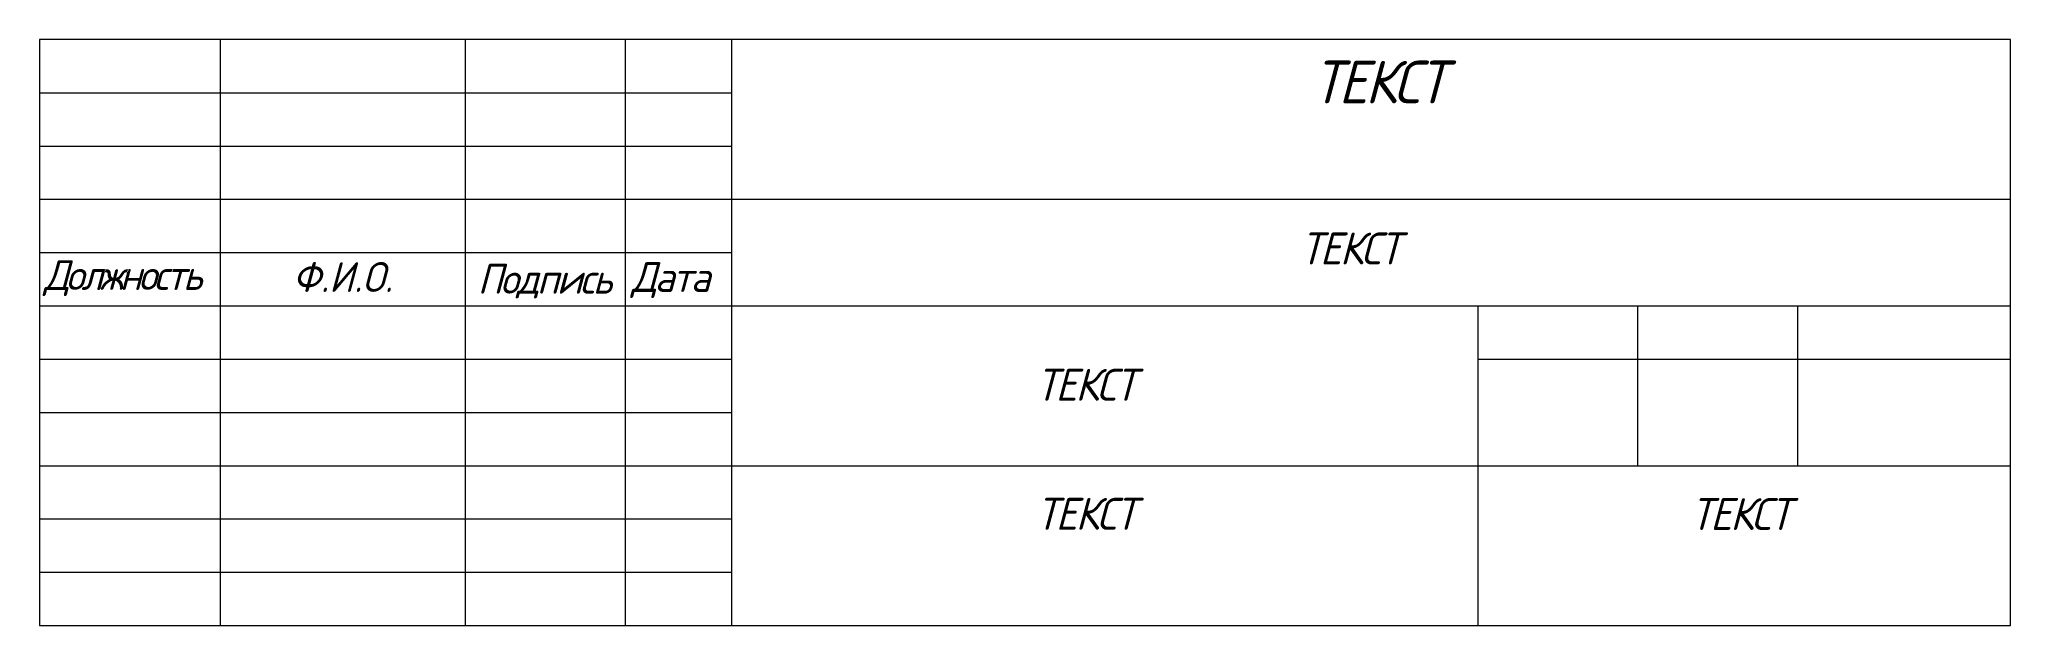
# Model space of a CAD drawing. Header units: millimetres. Extents: x -185 to 0, y 0 to 55.
import ezdxf

# ---------------------------------------------------------------- set-up
doc = ezdxf.new("R2010")
doc.units = ezdxf.units.MM
doc.layers.add('Штамп', color=7, linetype='Continuous')
doc.styles.add('ГОСТ', font='GOST_Common Italic.ttf')

msp = doc.modelspace()

# ---------------------------------------------------------------- linework, layer by layer
at = {"layer": 'Штамп', "lineweight": 9}
for p, q in [((-168, 0), (-168, 55)), ((-145, 0), (-145, 55)), ((-130, 0), (-130, 55)), ((-120, 0), (-120, 55)), ((-185, 50), (-120, 50)), ((-185, 45), (-120, 45)), ((-185, 40), (-120, 40)), ((-120, 40), (0, 40)), ((-185, 35), (-120, 35)), ((-185, 30), (-120, 30)), ((-120, 30), (0, 30)), ((-50, 30), (-50, 0)), ((-35, 30), (-35, 15)), ((-20, 30), (-20, 15)), ((-185, 25), (-120, 25)), ((-50, 25), (0, 25)), ((-185, 20), (-120, 20)), ((-185, 15), (-120, 15)), ((-120, 15), (0, 15)), ((-185, 10), (-120, 10)), ((-185, 5), (-120, 5)), ((-185, 0), (0, 0)), ((-185, 0), (-120, 0))]:
    msp.add_line(p, q, dxfattribs=at)
msp.add_lwpolyline([(0, 55), (-185, 55), (-185, 0), (0, 0)], close=True, dxfattribs=at)

# ---------------------------------------------------------------- texts
at = {"layer": 'Штамп', "attachment_point": 1, "style": 'ГОСТ'}
for s, insert, char_height, width in [('\\pxqc;{\\T0.9;ТЕКСТ}', (-110.87, 53.01), 4, 102.9962), ('\\pxqc;{\\T0.9;ТЕКСТ}', (-113.55, 36.89), 3, 102.9962), ('{\\T0.75;Должность}', (-184.58, 34.29), 2.8, 13.6441), ('Ф.И.О.', (-161.25, 34.11), 2.8, 13.6441), ('{\\T0.9;Подпись}', (-143.88, 33.94), 2.8, 13.6441), ('{\\T0.9;Дата}', (-129.44, 34.11), 2.8, 13.6441), ('\\pxqc;{\\T0.9;ТЕКСТ}', (-138.37, 24.1), 3, 102.9962), ('\\pxqc;{\\T0.9;ТЕКСТ}', (-138.35, 11.99), 3, 102.9962), ('\\pxqc;{\\T0.9;ТЕКСТ}', (-76.92, 11.97), 3, 102.9962)]:
    msp.add_mtext(s, dxfattribs=dict(at, insert=insert, char_height=char_height, width=width))

doc.saveas('drawing.dxf')
